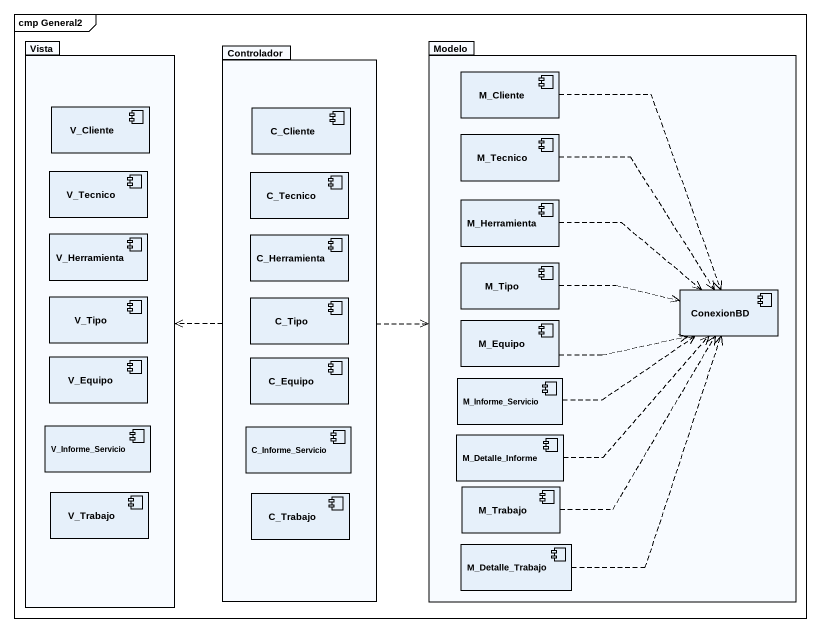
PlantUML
@startuml
mainframe cmp General2
package Vista {
  component V_Cliente
  component V_Tecnico
  component V_Herramienta
  component V_Tipo
  component V_Equipo
  component V_Informe_Servicio
  component V_Trabajo
}
package Controlador {
  component C_Cliente
  component C_Tecnico
  component C_Herramienta
  component C_Tipo
  component C_Equipo
  component C_Informe_Servicio
  component C_Trabajo
}
package Modelo {
  component M_Cliente
  component M_Tecnico
  component M_Herramienta
  component M_Tipo
  component M_Equipo
  component ConexionBD
  component M_Informe_Servicio
  component M_Detalle_Informe
  component M_Trabajo
  component M_Detalle_Trabajo
}
Controlador .left.> Vista
Controlador .right.> Modelo
M_Cliente ..> ConexionBD
M_Tecnico ..> ConexionBD
M_Herramienta .right.> ConexionBD
M_Tipo .right.> ConexionBD
M_Equipo .right.> ConexionBD
M_Informe_Servicio .right.> ConexionBD
M_Detalle_Informe .up.> ConexionBD
M_Trabajo .up.> ConexionBD
M_Detalle_Trabajo .up.> ConexionBD
@enduml
